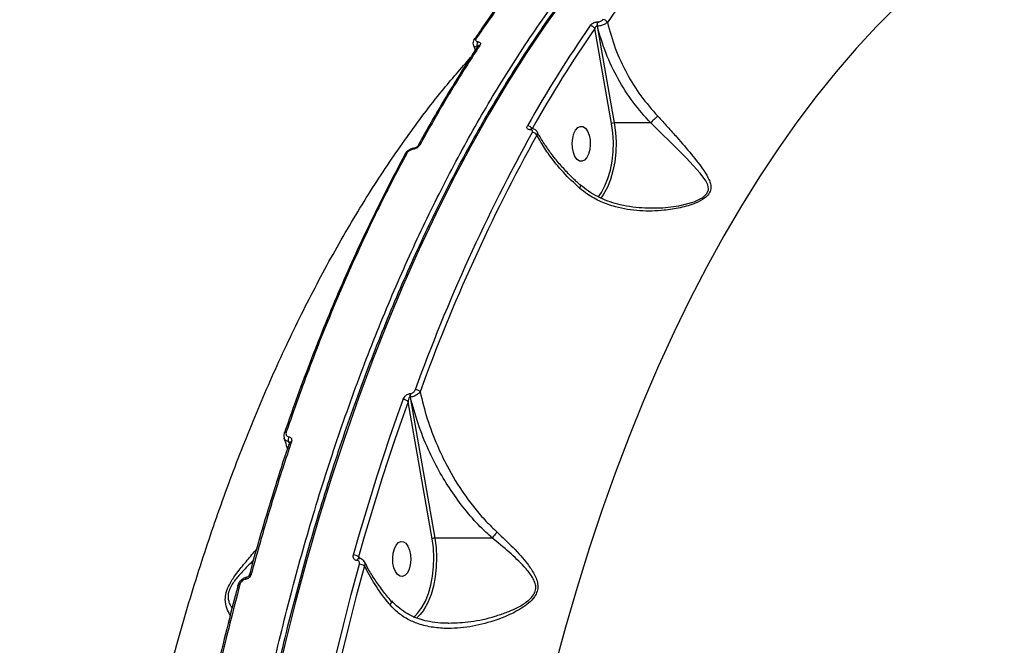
# Model space of a CAD drawing. Header units: millimetres. Extents: x -6521 to 6343, y -6174 to 4868.
# Drawn here: x -3438.6 to -3189.5, y 879.3 to 1039.8 of the extents above; entities that cross this region are included whole.
import ezdxf

# ---------------------------------------------------------------- set-up
doc = ezdxf.new("R2010")
doc.units = ezdxf.units.MM
for name, color, linetype in [('DIKOM_ОБЪЕКТ', 7, 'Continuous'), ('DIKOM_РАЗМЕР_ЗОНА', 7, 'Continuous'), ('DIKOM_РАЗМЕР_ОБЪЕКТА', 7, 'Continuous')]:
    doc.layers.add(name, color=color, linetype=linetype)
doc.styles.add('style1', font='arial.ttf', dxfattribs={"width": 0.8})
doc.dimstyles.new('1-50', dxfattribs={"dimtxt": 300, "dimasz": 200, "dimexe": 100, "dimexo": 0, "dimgap": 100, "dimtad": 1, "dimtxsty": 'style1', "dimcen": 200, "dimclrd": 7, "dimclre": 7, "dimclrt": 7, "dimadec": 1, "dimazin": 2, "dimtfac": 1, "dimtmove": 0, "dimatfit": 2, "dimfxl": 0, "dimlwd": 25, "dimlwe": 18, "dimarcsym": 0})

# ---------------------------------------------------------------- blocks, each defined once
blk = doc.blocks.new('*D12')
at = {"layer": 'Defpoints', "color": 0, "transparency": 16777216}
for p in [(918.99, 3251.45), (5268.57, 3251.45), (-3684.78, -1936.75)]:
    blk.add_point(p, dxfattribs=at)
at = {"layer": 'DIKOM_РАЗМЕР_ОБЪЕКТА', "color": 7, "lineweight": 18, "transparency": 16777216}
for p, q in [((918.99, 3251.45), (5368.57, 3251.45)), ((-3684.78, -1936.75), (5368.57, -1936.75))]:
    blk.add_line(p, q, dxfattribs=at)
at = {"layer": 'DIKOM_РАЗМЕР_ОБЪЕКТА', "color": 7, "lineweight": 25, "transparency": 16777216}
blk.add_line((5268.57, -1736.75), (5268.57, 3051.45), dxfattribs=at)
at = {"layer": 'DIKOM_РАЗМЕР_ОБЪЕКТА', "color": 7, "transparency": 16777216}
for points in [[(5235.23, 3051.45), (5301.9, 3051.45), (5268.57, 3251.45)], [(5235.23, -1736.75), (5301.9, -1736.75), (5268.57, -1936.75)]]:
    blk.add_solid(points, dxfattribs=at)
at = {"layer": 'DIKOM_РАЗМЕР_ОБЪЕКТА', "color": 7, "transparency": 16777216, "insert": (5015.39, 711.25), "char_height": 300, "attachment_point": 5, "rotation": 90, "style": 'style1'}
blk.add_mtext('5150', dxfattribs=at)
blk = doc.blocks.new('*D13')
at = {"layer": 'Defpoints', "color": 0, "transparency": 16777216}
for p in [(1683.24, 4867.99), (-4359.52, -3960.36), (6242.61, -3960.36)]:
    blk.add_point(p, dxfattribs=at)
at = {"layer": 'DIKOM_РАЗМЕР_ЗОНА', "color": 7, "lineweight": 18, "transparency": 16777216}
for p, q in [((1683.24, 4867.99), (6342.61, 4867.99)), ((-4359.52, -3960.36), (6342.61, -3960.36))]:
    blk.add_line(p, q, dxfattribs=at)
at = {"layer": 'DIKOM_РАЗМЕР_ЗОНА', "color": 7, "lineweight": 25, "transparency": 16777216}
blk.add_line((6242.61, 4667.99), (6242.61, -3760.36), dxfattribs=at)
at = {"layer": 'DIKOM_РАЗМЕР_ЗОНА', "color": 7, "transparency": 16777216}
for points in [[(6209.28, 4667.99), (6275.95, 4667.99), (6242.61, 4867.99)], [(6209.28, -3760.36), (6275.95, -3760.36), (6242.61, -3960.36)]]:
    blk.add_solid(points, dxfattribs=at)
at = {"layer": 'DIKOM_РАЗМЕР_ЗОНА', "color": 7, "transparency": 16777216, "insert": (5989.44, 630.24), "char_height": 300, "attachment_point": 5, "rotation": 90, "style": 'style1'}
blk.add_mtext('8850', dxfattribs=at)

msp = doc.modelspace()

# ---------------------------------------------------------------- linework, layer by layer
at = {"layer": 'DIKOM_ОБЪЕКТ', "color": 7, "linetype": 'Continuous', "lineweight": 15}
for p, q in [((-3290.372, 1039.166), (-3290.304, 1039.166)), ((-3286.817, 1013.071), (-3291.145, 1037.424)), ((-3290.553, 1038.036), (-3286.145, 1013.235)), ((-3290.484, 1038.036), (-3290.553, 1038.036)), ((-3322.065, 1034.651), (-3322.037, 1034.698)), ((-3307.644, 1011.493), (-3307.691, 1011.493)), ((-3307.296, 1011.755), (-3307.343, 1011.755)), ((-3276.812, 1013.235), (-3286.145, 1013.235)), ((-3339.857, 1005.127), (-3339.833, 1005.179)), ((-3289.158, 994.577), (-3289.684, 993.884)), ((-3332.808, 906.656), (-3338.968, 941.776)), ((-3338.477, 942.971), (-3332.135, 906.817)), ((-3338.388, 942.971), (-3338.477, 942.971)), ((-3338.41, 943.871), (-3338.321, 943.871)), ((-3369.426, 931.107), (-3369.619, 931.568)), ((-3317.426, 906.817), (-3332.135, 906.817)), ((-3351.665, 902.007), (-3351.47, 901.562)), ((-3352.057, 901.07), (-3352.085, 901.07)), ((-3351.604, 901.594), (-3351.632, 901.594)), ((-3351.572, 901.586), (-3351.571, 901.433)), ((-3382.607, 894.66), (-3382.6, 894.697)), ((-3337.591, 886.571), (-3337.203, 886.889)), ((-3328.737, 885.004), (-3328.555, 885.016))]:
    msp.add_line(p, q, dxfattribs=at)
at = {"layer": 'DIKOM_ОБЪЕКТ', "color": 7, "linetype": 'Continuous', "lineweight": 15, "flags": 128}
for points in [[(-3298.655, 1045.556), (-3303.746, 1038.423), (-3308.727, 1031.005), (-3313.596, 1023.31), (-3318.348, 1015.344), (-3322.978, 1007.114), (-3327.484, 998.626), (-3331.861, 989.888), (-3336.105, 980.907), (-3340.214, 971.691), (-3344.183, 962.247), (-3348.009, 952.583), (-3351.689, 942.708), (-3355.22, 932.63), (-3358.599, 922.357), (-3361.823, 911.898), (-3364.889, 901.262), (-3367.795, 890.457), (-3370.538, 879.494), (-3373.116, 868.38)], [(-3213.602, 1043.315), (-3218.931, 1037.957), (-3224.173, 1032.286), (-3229.324, 1026.307), (-3234.378, 1020.026), (-3239.332, 1013.448), (-3244.179, 1006.58), (-3248.917, 999.429), (-3253.54, 992), (-3258.044, 984.301), (-3262.425, 976.338), (-3266.679, 968.12), (-3270.802, 959.654), (-3274.791, 950.948), (-3278.64, 942.009), (-3282.347, 932.847), (-3285.909, 923.47), (-3289.322, 913.886), (-3292.582, 904.104), (-3295.688, 894.134), (-3298.635, 883.984), (-3301.422, 873.665)], [(-3292.605, 1010.132), (-3292.36, 1008.943), (-3292.297, 1007.668), (-3292.422, 1006.41), (-3292.724, 1005.272), (-3293.179, 1004.345), (-3293.751, 1003.704), (-3294.392, 1003.402), (-3295.051, 1003.463), (-3295.674, 1003.882), (-3296.211, 1004.625), (-3296.619, 1005.632), (-3296.864, 1006.821), (-3296.927, 1008.096), (-3296.802, 1009.354), (-3296.5, 1010.492), (-3296.045, 1011.419), (-3295.473, 1012.06), (-3294.832, 1012.362), (-3294.173, 1012.301), (-3293.55, 1011.882), (-3293.013, 1011.139), (-3292.605, 1010.132)], [(-3290.307, 994.239), (-3289.452, 995.408), (-3288.532, 997.081), (-3287.755, 999.007), (-3287.139, 1001.14), (-3286.697, 1003.431), (-3286.44, 1005.826), (-3286.374, 1008.269), (-3286.5, 1010.703), (-3286.817, 1013.071)], [(-3286.145, 1013.235), (-3285.818, 1010.792), (-3285.688, 1008.282), (-3285.756, 1005.762), (-3286.021, 1003.292), (-3286.476, 1000.93), (-3287.112, 998.729), (-3287.914, 996.743), (-3288.862, 995.018), (-3289.158, 994.577)], [(-3276.82, 991.501), (-3273.688, 991.498), (-3269.599, 992.011), (-3265.668, 993.055), (-3263.421, 994.143), (-3262.382, 995.114), (-3261.997, 996.051), (-3261.974, 996.309), (-3262.158, 997.38), (-3262.653, 998.403), (-3264.094, 1000.385), (-3267.613, 1004.228), (-3271.679, 1008.265), (-3274.192, 1010.721), (-3276.809, 1013.235), (-3276.81, 1013.235), (-3276.81, 1013.235)], [(-3352.975, 902.486), (-3351.51, 907.617), (-3350.009, 912.707), (-3348.472, 917.756), (-3346.898, 922.763), (-3345.288, 927.727), (-3343.643, 932.646), (-3341.962, 937.521), (-3340.247, 942.35)], [(-3338.968, 941.776), (-3340.679, 936.959), (-3342.355, 932.096), (-3343.997, 927.188), (-3345.603, 922.236), (-3347.173, 917.241), (-3348.707, 912.204), (-3350.205, 907.126), (-3351.665, 902.007)], [(-3370.722, 933.754), (-3370.713, 933.79), (-3370.712, 933.793)], [(-3332.135, 906.817), (-3331.809, 904.375), (-3331.678, 901.864), (-3331.746, 899.345), (-3332.011, 896.875), (-3332.467, 894.512), (-3333.103, 892.312), (-3333.904, 890.326), (-3334.852, 888.6), (-3335.148, 888.159)], [(-3338.595, 903.714), (-3338.35, 902.525), (-3338.287, 901.25), (-3338.412, 899.992), (-3338.714, 898.854), (-3339.17, 897.927), (-3339.741, 897.287), (-3340.382, 896.985), (-3341.041, 897.046), (-3341.664, 897.465), (-3342.202, 898.207), (-3342.61, 899.214), (-3342.855, 900.403), (-3342.917, 901.678), (-3342.793, 902.936), (-3342.49, 904.075), (-3342.035, 905.002), (-3341.464, 905.642), (-3340.823, 905.944), (-3340.164, 905.883), (-3339.54, 905.464), (-3339.003, 904.721), (-3338.595, 903.714)], [(-3337.203, 886.889), (-3336.481, 887.609), (-3335.441, 888.991), (-3334.522, 890.664), (-3333.745, 892.59), (-3333.129, 894.724), (-3332.687, 897.015), (-3332.43, 899.41), (-3332.364, 901.853), (-3332.491, 904.288), (-3332.808, 906.656)], [(-3365.808, 835.776), (-3364.318, 844.059), (-3362.74, 852.279), (-3361.073, 860.434), (-3359.319, 868.519), (-3357.479, 876.532), (-3355.553, 884.468), (-3353.541, 892.324), (-3351.446, 900.097)], [(-3350.171, 899.659), (-3352.261, 891.903), (-3354.268, 884.064), (-3356.19, 876.146), (-3358.026, 868.151), (-3359.776, 860.083), (-3361.439, 851.946), (-3363.014, 843.744), (-3364.501, 835.479)], [(-3379.69, 897.33), (-3379.689, 897.335), (-3379.652, 897.405), (-3379.579, 897.463), (-3379.474, 897.507), (-3379.34, 897.533), (-3379.182, 897.543)], [(-3382.6, 894.697), (-3382.599, 894.702), (-3382.557, 894.767), (-3382.483, 894.82), (-3382.38, 894.86), (-3382.25, 894.884), (-3382.098, 894.893)], [(-3380.32, 896.747), (-3380.327, 896.746), (-3380.414, 896.711), (-3380.492, 896.638), (-3380.556, 896.528), (-3380.606, 896.388), (-3380.638, 896.222)], [(-3335.148, 888.159), (-3335.925, 887.175), (-3336.842, 886.285)]]:
    msp.add_lwpolyline(points, dxfattribs=at)
at = {"layer": 'DIKOM_ОБЪЕКТ', "color": 7, "linetype": 'Continuous', "lineweight": 15}
for centre, radius, start, end in [((-3086.102, 900.571), 244.73, 130.98454, 145.545), ((-3288.973, 1038.363), 1.613, 150.13485, 191.70275), ((-3288.905, 1038.363), 1.613, 150.13485, 191.70275), ((-3289.096, 1038.447), 1.33, 25.95789, 87.49443), ((-3009.48, 843.357), 343.463, 145.43328, 150.49625), ((-3008.994, 843.023), 342.638, 145.43316, 150.49625), ((-3292.363, 1036.901), 1.326, 23.23817, 87.68583), ((-3321.565, 1034.343), 0.591, 86.68821, 143.01672), ((-3319.912, 1033.15), 1.439, 142.09906, 202.27191), ((-3320.604, 1032.548), 0.587, 86.35064, 144.32914), ((-3308.444, 1011.093), 1.413, 28.39432, 88.38149), ((-3307.297, 1011.331), 0.425, 95.63483, 157.68437), ((-3307.246, 1011.328), 0.43, 97.45708, 157.48939), ((-3286.16, 1011.832), 1.403, 89.37677, 117.91475), ((-2909.518, 790.293), 454.7, 150.98874, 160.13037), ((-2909.216, 790.097), 453.698, 150.98879, 160.13038), ((-3307.21, 1009.378), 1.437, 31.62107, 88.1828), ((-3337.324, 1006.41), 0.351, 106.82215, 168.56925), ((-3336.037, 1006.996), 0.557, 84.80936, 148.05948), ((-3339.367, 1004.862), 0.563, 85.08507, 145.80138), ((-3337.167, 943.084), 1.752, 43.90793, 89.39041), ((-3340.252, 940.624), 1.725, 41.8826, 89.81344), ((-3336.698, 943.291), 1.807, 161.29843, 190.19745), ((-3336.606, 943.291), 1.81, 161.32217, 190.17371), ((-3370.278, 933.507), 0.519, 81.46675, 146.62324), ((-3368.142, 932.075), 1.561, 154.10338, 198.95322), ((-3368.961, 930.963), 0.508, 80.71853, 148.18542), ((-3332.151, 905.399), 1.418, 89.37073, 117.5996), ((-3352.965, 900.484), 2.002, 49.54959, 90.2925), ((-3351.497, 901.018), 0.591, 102.56583, 174.95733), ((-3351.461, 901.014), 0.598, 104.1676, 174.67056), ((-3351.45, 898.013), 2.085, 52.16236, 89.90431)]:
    msp.add_arc(centre, radius, start, end, dxfattribs=at)
for points, knots in [([(-3379.777, 558.757), (-3380.557, 563.079), (-3382.657, 574.721), (-3385.557, 594.027), (-3388.308, 616.691), (-3390.421, 639.842), (-3391.874, 663.413), (-3392.64, 687.33), (-3392.705, 711.068), (-3392.085, 734.549), (-3390.809, 757.704), (-3388.859, 780.908), (-3386.21, 804.083), (-3382.856, 827.145), (-3378.871, 849.587), (-3374.282, 871.345), (-3369.131, 892.375), (-3363.335, 913.018), (-3356.885, 933.184), (-3349.788, 952.79), (-3342.202, 971.405), (-3334.162, 988.988), (-3325.717, 1005.522), (-3316.728, 1021.276), (-3307.203, 1036.16), (-3297.164, 1050.101), (-3286.831, 1062.79), (-3276.248, 1074.216), (-3265.46, 1084.387), (-3254.293, 1093.487), (-3242.763, 1101.367), (-3232.398, 1107.384), (-3225.857, 1110.185), (-3223.334, 1111.265)], [0, 0, 0, 0, 0.0192582, 0.0518831, 0.0845331, 0.117158, 0.1507304, 0.1843303, 0.2179027, 0.2505275, 0.2831775, 0.3158023, 0.3493748, 0.3829746, 0.4165471, 0.4491719, 0.4818219, 0.5144467, 0.5480192, 0.5816189, 0.6151915, 0.6478163, 0.6804662, 0.713091, 0.7466635, 0.7802633, 0.8138357, 0.8464606, 0.8791105, 0.9117353, 0.9453077, 0.9789074, 1, 1, 1, 1]), ([(-3223.093, 1110.817), (-3223.652, 1110.579), (-3226.149, 1109.515), (-3230.546, 1107.314), (-3236.278, 1104.209), (-3241.962, 1100.778), (-3247.596, 1097.052), (-3253.174, 1093.026), (-3258.693, 1088.705), (-3264.149, 1084.093), (-3269.537, 1079.192), (-3274.853, 1074.006), (-3280.093, 1068.54), (-3285.254, 1062.798), (-3290.33, 1056.783), (-3295.319, 1050.501), (-3300.217, 1043.956), (-3305.019, 1037.154), (-3309.723, 1030.099), (-3314.325, 1022.797), (-3318.822, 1015.254), (-3323.209, 1007.475), (-3327.484, 999.465), (-3331.644, 991.232), (-3335.686, 982.781), (-3339.606, 974.119), (-3343.401, 965.252), (-3347.07, 956.186), (-3350.609, 946.93), (-3354.015, 937.489), (-3357.286, 927.871), (-3360.42, 918.082), (-3363.414, 908.131), (-3366.266, 898.025), (-3368.973, 887.771), (-3371.535, 877.378), (-3373.949, 866.852), (-3376.213, 856.202), (-3378.325, 845.435), (-3380.284, 834.561), (-3382.089, 823.587), (-3383.738, 812.521), (-3385.229, 801.371), (-3386.563, 790.147), (-3387.737, 778.856), (-3388.751, 767.506), (-3389.604, 756.108), (-3390.296, 744.668), (-3390.826, 733.196), (-3391.192, 721.699), (-3391.381, 711.452), (-3391.407, 705.04), (-3391.417, 702.465)], [0, 0, 0, 0, 0.0058769, 0.0262678, 0.0466645, 0.0670671, 0.087475, 0.1078878, 0.128305, 0.1487261, 0.1691503, 0.1895772, 0.2100065, 0.2304375, 0.2508697, 0.2713031, 0.2917371, 0.3121714, 0.3326061, 0.3530405, 0.373475, 0.393909, 0.4143427, 0.434776, 0.4552088, 0.4756411, 0.4960728, 0.516504, 0.5369346, 0.5573646, 0.5777942, 0.5982231, 0.6186517, 0.6390797, 0.6595072, 0.6799343, 0.700361, 0.7207873, 0.7412133, 0.7616388, 0.7820641, 0.8024892, 0.8229139, 0.8433384, 0.8637627, 0.8841868, 0.9046108, 0.9250346, 0.9454584, 0.9658821, 0.9863057, 1, 1, 1, 1]), ([(-3282.901, 1080.865), (-3283.463, 1080.359), (-3285.829, 1078.23), (-3289.927, 1074.188), (-3295.191, 1068.738), (-3300.374, 1062.987), (-3305.476, 1056.965), (-3310.494, 1050.678), (-3315.414, 1044.112), (-3319.253, 1038.757), (-3321.416, 1035.506), (-3322.006, 1034.619)], [0, 0, 0, 0, 0.0404847, 0.1703507, 0.3003482, 0.4304446, 0.5606083, 0.6908085, 0.8210038, 0.9511615, 1, 1, 1, 1]), ([(-3282.476, 1081.12), (-3285.885, 1077.871), (-3292.702, 1071.375), (-3302.605, 1060.266), (-3312.275, 1048.249), (-3318.445, 1039.372), (-3321.53, 1034.933)], [0, 0, 0, 0, 0.2485939, 0.497189, 0.7485942, 1, 1, 1, 1]), ([(-3286.919, 1077.069), (-3288.065, 1076.946), (-3295.051, 1076.195), (-3307.86, 1074.511), (-3325.344, 1072), (-3342.809, 1069.15), (-3360.251, 1065.994), (-3377.666, 1062.524), (-3395.049, 1058.743), (-3412.395, 1054.651), (-3429.699, 1050.25), (-3446.957, 1045.54), (-3464.165, 1040.522), (-3481.316, 1035.197), (-3498.407, 1029.566), (-3515.433, 1023.631), (-3532.39, 1017.393), (-3549.271, 1010.853), (-3566.073, 1004.013), (-3582.791, 996.875), (-3599.42, 989.44), (-3615.956, 981.71), (-3632.394, 973.687), (-3648.729, 965.375), (-3664.954, 956.769), (-3680.685, 948.112), (-3690.943, 942.191), (-3695.881, 939.342)], [0, 0, 0, 0, 0.0080362, 0.0490173, 0.0900369, 0.131096, 0.172195, 0.213335, 0.2545162, 0.2957394, 0.3370053, 0.3783136, 0.4196653, 0.4610597, 0.5024977, 0.543979, 0.5855033, 0.6270709, 0.6686811, 0.7103338, 0.7520284, 0.7937648, 0.8355422, 0.8773598, 0.9192175, 0.9611138, 1, 1, 1, 1]), ([(-3292.31, 1038.226), (-3292.243, 1038.31), (-3292.094, 1038.497), (-3291.735, 1038.763), (-3291.29, 1038.986), (-3290.811, 1039.137), (-3290.518, 1039.156), (-3290.372, 1039.166)], [0, 0, 0, 0, 0.1742068, 0.3895923, 0.5958197, 0.7978902, 1, 1, 1, 1]), ([(-3287.9, 1039.029), (-3287.993, 1038.947), (-3288.202, 1038.763), (-3288.684, 1038.492), (-3289.278, 1038.256), (-3289.91, 1038.087), (-3290.293, 1038.053), (-3290.484, 1038.036)], [0, 0, 0, 0, 0.1700461, 0.3808136, 0.5866893, 0.793111, 1, 1, 1, 1]), ([(-3290.304, 1039.166), (-3290.207, 1039.172), (-3290.014, 1039.185), (-3289.7, 1039.283), (-3289.41, 1039.429), (-3289.178, 1039.602), (-3289.081, 1039.722), (-3289.038, 1039.776)], [0, 0, 0, 0, 0.2039685, 0.408016, 0.6135276, 0.8265716, 1, 1, 1, 1]), ([(-3287.9, 1039.029), (-3287.291, 1036.807), (-3286.057, 1032.302), (-3283.078, 1025.969), (-3279.436, 1020.048), (-3276.485, 1016.666), (-3274.991, 1014.954)], [0, 0, 0, 0, 0.2536063, 0.5139748, 0.753972, 1, 1, 1, 1]), ([(-3290.553, 1038.036), (-3290.593, 1038.032), (-3290.641, 1038.027), (-3290.741, 1037.987), (-3290.855, 1037.914), (-3290.989, 1037.767), (-3291.09, 1037.598), (-3291.128, 1037.478), (-3291.145, 1037.424)], [0, 0, 0, 0, 0.1444869, 0.175473, 0.3625353, 0.5709873, 0.8046903, 1, 1, 1, 1]), ([(-3276.812, 1013.235), (-3278.355, 1014.966), (-3281.479, 1018.475), (-3285.302, 1024.536), (-3288.483, 1031.093), (-3289.811, 1035.702), (-3290.484, 1038.036)], [0, 0, 0, 0, 0.2419676, 0.4901388, 0.7417769, 1, 1, 1, 1]), ([(-3322.028, 1034.693), (-3322.054, 1034.66), (-3322.216, 1034.452), (-3322.348, 1034.018), (-3322.378, 1033.523), (-3322.259, 1033.297), (-3322.232, 1033.245)], [0, 0, 0, 0, 0.0813967, 0.5098651, 0.8856327, 1, 1, 1, 1]), ([(-3321.53, 1034.933), (-3321.585, 1034.83), (-3321.696, 1034.624), (-3321.659, 1034.351), (-3321.472, 1034.145), (-3321.231, 1034.057), (-3321.075, 1034.038), (-3321.048, 1034.034)], [0, 0, 0, 0, 0.2378125, 0.4754857, 0.7134836, 0.9514965, 1, 1, 1, 1]), ([(-3321.048, 1034.034), (-3321.022, 1034.031), (-3320.867, 1034.011), (-3320.627, 1033.924), (-3320.44, 1033.718), (-3320.403, 1033.444), (-3320.512, 1033.237), (-3320.567, 1033.133)], [0, 0, 0, 0, 0.047911, 0.2856268, 0.5236538, 0.7617918, 1, 1, 1, 1]), ([(-3321.072, 1032.886), (-3321.274, 1032.588), (-3323.059, 1029.96), (-3326.335, 1024.761), (-3330.879, 1017.262), (-3334.263, 1011.42), (-3336.097, 1008.019), (-3336.494, 1007.283)], [0, 0, 0, 0, 0.0374478, 0.3309277, 0.6250395, 0.918885, 1, 1, 1, 1]), ([(-3320.567, 1033.133), (-3320.838, 1032.724), (-3322.192, 1030.676), (-3325.501, 1025.531), (-3330.416, 1017.506), (-3334.129, 1010.871), (-3335.987, 1007.551)], [0, 0, 0, 0, 0.05077, 0.2538547, 0.6266982, 1, 1, 1, 1]), ([(-3322.272, 1033.232), (-3322.231, 1033.138), (-3322.026, 1032.663), (-3321.893, 1032.196), (-3321.787, 1031.821)], [0, 0, 0, 0, 0.1972395, 1, 1, 1, 1]), ([(-3321.244, 1032.604), (-3321.289, 1032.611), (-3321.553, 1032.651), (-3321.94, 1032.816), (-3322.225, 1033.052), (-3322.241, 1033.225), (-3322.243, 1033.241)], [0, 0, 0, 0, 0.088261, 0.5215519, 0.9544207, 1, 1, 1, 1]), ([(-3321.076, 1032.895), (-3321.075, 1032.897), (-3321.073, 1032.902), (-3321.078, 1032.896), (-3321.08, 1032.892)], [0, 0, 0, 0, 0.4601321, 1, 1, 1, 1]), ([(-3419.767, 626.943), (-3420.267, 633.128), (-3421.267, 645.505), (-3422.183, 664.247), (-3422.668, 683.059), (-3422.679, 702.163), (-3422.197, 721.517), (-3421.202, 741.078), (-3419.706, 760.53), (-3417.65, 780.375), (-3414.983, 800.544), (-3411.665, 820.955), (-3407.739, 841.187), (-3403.192, 861.158), (-3398.024, 880.791), (-3392.354, 899.631), (-3386.216, 917.633), (-3379.651, 934.771), (-3372.545, 951.345), (-3364.899, 967.273), (-3356.726, 982.478), (-3348.214, 996.625), (-3339.392, 1009.65), (-3330.998, 1020.838), (-3325.377, 1027.251), (-3322.909, 1030.068)], [0, 0, 0, 0, 0.0398968, 0.0798414, 0.1197858, 0.1596824, 0.2012152, 0.242802, 0.2843887, 0.3259213, 0.3710794, 0.4162723, 0.4614302, 0.5079073, 0.5544224, 0.6008995, 0.6459082, 0.6909515, 0.7359603, 0.7822822, 0.828642, 0.8749639, 0.9198658, 0.9648022, 1, 1, 1, 1]), ([(-3274.991, 1014.954), (-3274.154, 1014.052), (-3272.465, 1012.234), (-3269.532, 1008.929), (-3266.259, 1005.102), (-3263.488, 1001.583), (-3261.991, 999.095), (-3261.444, 997.582), (-3261.313, 996.341), (-3261.773, 995.041), (-3263.157, 993.716), (-3265.676, 992.445), (-3269.228, 991.417), (-3274.028, 990.665), (-3278.592, 990.575), (-3282.752, 991.037), (-3286.106, 991.748), (-3289.6, 992.967), (-3292.684, 994.604), (-3294.376, 995.974), (-3295.026, 996.5)], [0, 0, 0, 0, 0.0563558, 0.1136145, 0.210372, 0.3099851, 0.3619808, 0.3883029, 0.4153398, 0.4457385, 0.4740994, 0.5167983, 0.5802341, 0.6452966, 0.7405619, 0.789712, 0.838846, 0.8993617, 0.9613633, 1, 1, 1, 1]), ([(-3274.991, 1014.954), (-3275.039, 1014.917), (-3275.177, 1014.81), (-3275.485, 1014.552), (-3275.923, 1014.156), (-3276.414, 1013.674), (-3276.678, 1013.382), (-3276.81, 1013.235)], [0, 0, 0, 0, 0.0873042, 0.2536339, 0.5024, 0.7512141, 1, 1, 1, 1]), ([(-3307.691, 1011.493), (-3307.783, 1011.498), (-3308.014, 1011.51), (-3308.307, 1011.632), (-3308.505, 1011.861), (-3308.555, 1012.165), (-3308.454, 1012.392), (-3308.404, 1012.506)], [0, 0, 0, 0, 0.1407821, 0.3552857, 0.5700151, 0.7849689, 1, 1, 1, 1]), ([(-3307.164, 1010.814), (-3307.131, 1010.89), (-3307.064, 1011.043), (-3307.098, 1011.246), (-3307.229, 1011.399), (-3307.426, 1011.481), (-3307.582, 1011.49), (-3307.644, 1011.493)], [0, 0, 0, 0, 0.214273, 0.4284207, 0.6429178, 0.8577307, 1, 1, 1, 1]), ([(-3307.34, 1011.756), (-3307.365, 1011.757), (-3307.42, 1011.758), (-3307.42, 1011.76), (-3307.42, 1011.761)], [0, 0, 0, 0, 0.4410251, 1, 1, 1, 1]), ([(-3305.914, 1010.973), (-3305.975, 1011.088), (-3306.115, 1011.351), (-3306.517, 1011.605), (-3306.927, 1011.75), (-3307.201, 1011.738), (-3307.301, 1011.733)], [0, 0, 0, 0, 0.2287386, 0.5239952, 0.8249528, 1, 1, 1, 1]), ([(-3276.81, 1013.235), (-3276.81, 1013.235), (-3276.811, 1013.235), (-3276.812, 1013.235), (-3276.812, 1013.235), (-3276.812, 1013.235)], [0, 0, 0, 0, 0.3716952, 0.8814331, 1, 1, 1, 1]), ([(-3305.895, 1010.973), (-3305.887, 1010.965), (-3305.794, 1010.864), (-3305.793, 1010.571), (-3305.922, 1010.278), (-3305.986, 1010.131)], [0, 0, 0, 0, 0.041003, 0.5203161, 1, 1, 1, 1]), ([(-3295.026, 996.5), (-3296.457, 997.843), (-3299.354, 1000.562), (-3302.593, 1004.599), (-3304.731, 1007.826), (-3305.661, 1009.533), (-3305.986, 1010.131)], [0, 0, 0, 0, 0.3181953, 0.6439663, 0.8752515, 1, 1, 1, 1]), ([(-3294.754, 997.271), (-3295.103, 997.571), (-3296.336, 998.635), (-3298.271, 1000.585), (-3300.535, 1003.094), (-3302.578, 1005.684), (-3304.349, 1008.315), (-3305.446, 1010.091), (-3305.872, 1010.98), (-3305.875, 1010.985)], [0, 0, 0, 0, 0.0729567, 0.2581349, 0.4439302, 0.6296967, 0.814836, 0.998948, 1, 1, 1, 1]), ([(-3337.424, 1006.739), (-3337.46, 1006.737), (-3337.766, 1006.72), (-3338.366, 1006.513), (-3339.12, 1006.056), (-3339.626, 1005.582), (-3339.772, 1005.248), (-3339.808, 1005.166)], [0, 0, 0, 0, 0.0369655, 0.318762, 0.6049513, 0.9034554, 1, 1, 1, 1]), ([(-3337.668, 1006.48), (-3337.819, 1006.452), (-3338.12, 1006.395), (-3338.573, 1006.177), (-3338.969, 1005.887), (-3339.205, 1005.62), (-3339.296, 1005.463), (-3339.319, 1005.423)], [0, 0, 0, 0, 0.2263534, 0.4527201, 0.6823846, 0.9207788, 1, 1, 1, 1]), ([(-3335.987, 1007.551), (-3336.01, 1007.511), (-3336.104, 1007.352), (-3336.347, 1007.081), (-3336.751, 1006.787), (-3337.211, 1006.566), (-3337.516, 1006.509), (-3337.668, 1006.48)], [0, 0, 0, 0, 0.079563, 0.3194921, 0.5498037, 0.7748768, 1, 1, 1, 1]), ([(-3336.508, 1007.297), (-3336.51, 1007.293), (-3336.519, 1007.275), (-3336.588, 1007.181), (-3336.725, 1007.052), (-3336.915, 1006.921), (-3337.122, 1006.822), (-3337.302, 1006.765), (-3337.387, 1006.753), (-3337.422, 1006.748)], [0, 0, 0, 0, 0.0541371, 0.2219341, 0.3908162, 0.574514, 0.740801, 0.8915576, 1, 1, 1, 1]), ([(-3339.798, 1005.098), (-3340.259, 1004.257), (-3342.167, 1000.776), (-3345.408, 994.424), (-3349.516, 986.042), (-3353.499, 977.423), (-3357.363, 968.597), (-3361.103, 959.569), (-3364.71, 950.34), (-3367.908, 941.738), (-3369.841, 936.132), (-3370.669, 933.735)], [0, 0, 0, 0, 0.0394577, 0.1632184, 0.2871022, 0.4110777, 0.5351169, 0.6591868, 0.7832489, 0.9072707, 1, 1, 1, 1]), ([(-3339.319, 1005.423), (-3340.639, 1002.945), (-3344.498, 995.697), (-3350.622, 983.136), (-3357.56, 967.48), (-3364.141, 951.157), (-3368.181, 939.733), (-3370.201, 934.021)], [0, 0, 0, 0, 0.1144553, 0.3347657, 0.555076, 0.7775379, 1, 1, 1, 1]), ([(-3295.026, 996.5), (-3295.01, 996.526), (-3294.949, 996.629), (-3294.832, 996.855), (-3294.74, 997.112), (-3294.79, 997.186), (-3294.812, 997.219)], [0, 0, 0, 0, 0.0710989, 0.2783322, 0.6751644, 1, 1, 1, 1]), ([(-3276.821, 991.416), (-3277.319, 991.409), (-3278.851, 991.385), (-3281.46, 991.634), (-3284.425, 992.157), (-3287.237, 992.948), (-3289.775, 993.977), (-3292.148, 995.317), (-3293.797, 996.432), (-3294.578, 997.18), (-3294.718, 997.314)], [0, 0, 0, 0, 0.0768682, 0.2363652, 0.4048891, 0.5435491, 0.690644, 0.8323055, 0.9699319, 1, 1, 1, 1]), ([(-3335.905, 944.3), (-3335.923, 944.274), (-3336.044, 944.101), (-3336.339, 943.798), (-3336.838, 943.45), (-3337.36, 943.195), (-3337.891, 943.021), (-3338.221, 942.988), (-3338.388, 942.971)], [0, 0, 0, 0, 0.0391331, 0.2683321, 0.4664195, 0.6436452, 0.8199617, 1, 1, 1, 1]), ([(-3338.321, 943.871), (-3338.238, 943.879), (-3338.07, 943.895), (-3337.809, 944.018), (-3337.562, 944.203), (-3337.332, 944.462), (-3337.206, 944.686), (-3337.156, 944.817), (-3337.149, 944.837)], [0, 0, 0, 0, 0.1673605, 0.3344958, 0.5091696, 0.7130925, 0.9577267, 1, 1, 1, 1]), ([(-3335.905, 944.3), (-3335.339, 941.986), (-3334.199, 937.327), (-3331.779, 930.972), (-3328.661, 924.437), (-3325.402, 919.063), (-3321.93, 914.441), (-3319.135, 911.19), (-3317.118, 909.255), (-3316.142, 908.321)], [0, 0, 0, 0, 0.1738761, 0.3501408, 0.4880608, 0.6922759, 0.7971165, 0.9019392, 1, 1, 1, 1]), ([(-3340.247, 942.35), (-3340.236, 942.378), (-3340.159, 942.585), (-3339.958, 942.94), (-3339.593, 943.352), (-3339.202, 943.642), (-3338.797, 943.833), (-3338.539, 943.858), (-3338.41, 943.871)], [0, 0, 0, 0, 0.0392504, 0.2872435, 0.4951902, 0.6710137, 0.835311, 1, 1, 1, 1]), ([(-3338.477, 942.971), (-3338.499, 942.969), (-3338.543, 942.963), (-3338.632, 942.905), (-3338.733, 942.775), (-3338.835, 942.546), (-3338.921, 942.228), (-3338.957, 941.959), (-3338.966, 941.798), (-3338.968, 941.776)], [0, 0, 0, 0, 0.0552447, 0.1098407, 0.2437003, 0.4175747, 0.6517974, 0.9518472, 1, 1, 1, 1]), ([(-3317.423, 906.818), (-3318.457, 907.771), (-3320.935, 910.057), (-3324.495, 914.137), (-3328.039, 918.976), (-3331.154, 924.104), (-3334.013, 929.823), (-3336.55, 936.121), (-3337.776, 940.688), (-3338.388, 942.971)], [0, 0, 0, 0, 0.0999795, 0.2399032, 0.3803211, 0.5203841, 0.6601446, 0.8300678, 1, 1, 1, 1]), ([(-3370.701, 933.789), (-3370.72, 933.742), (-3370.839, 933.453), (-3370.89, 932.953), (-3370.754, 932.549), (-3370.699, 932.384)], [0, 0, 0, 0, 0.103581, 0.6353269, 1, 1, 1, 1]), ([(-3370.829, 932.387), (-3370.717, 932.105), (-3370.342, 931.163), (-3370.106, 930.24), (-3369.94, 929.593)], [0, 0, 0, 0, 0.2993704, 1, 1, 1, 1]), ([(-3369.619, 931.568), (-3369.65, 931.573), (-3369.904, 931.616), (-3370.316, 931.797), (-3370.657, 932.111), (-3370.699, 932.366), (-3370.708, 932.425)], [0, 0, 0, 0, 0.0573979, 0.4590045, 0.8756294, 1, 1, 1, 1]), ([(-3370.201, 934.021), (-3370.238, 933.872), (-3370.31, 933.574), (-3370.214, 933.181), (-3369.975, 932.894), (-3369.717, 932.784), (-3369.566, 932.76), (-3369.547, 932.757)], [0, 0, 0, 0, 0.2478591, 0.495866, 0.7364367, 0.9670325, 1, 1, 1, 1]), ([(-3369.547, 932.757), (-3369.529, 932.754), (-3369.376, 932.73), (-3369.113, 932.618), (-3368.869, 932.324), (-3368.77, 931.921), (-3368.842, 931.617), (-3368.879, 931.465)], [0, 0, 0, 0, 0.0299047, 0.2617476, 0.5039336, 0.7520079, 1, 1, 1, 1]), ([(-3369.384, 931.229), (-3369.53, 930.806), (-3370.782, 927.184), (-3373.013, 920.194), (-3376.051, 910.245), (-3378.267, 902.609), (-3379.427, 898.255), (-3379.675, 897.326)], [0, 0, 0, 0, 0.0388165, 0.3322941, 0.6263931, 0.920227, 1, 1, 1, 1]), ([(-3368.879, 931.465), (-3369.066, 930.906), (-3370.005, 928.115), (-3372.273, 921.163), (-3375.579, 910.473), (-3377.981, 901.855), (-3379.182, 897.543)], [0, 0, 0, 0, 0.0507686, 0.2538484, 0.6266954, 1, 1, 1, 1]), ([(-3369.363, 931.322), (-3369.365, 931.33), (-3369.384, 931.398), (-3369.456, 931.485), (-3369.544, 931.546), (-3369.597, 931.563), (-3369.613, 931.567), (-3369.619, 931.568)], [0, 0, 0, 0, 0.0572729, 0.5295808, 0.8625821, 0.9477484, 1, 1, 1, 1]), ([(-3369.367, 931.339), (-3369.368, 931.342), (-3369.37, 931.35), (-3369.367, 931.297), (-3369.39, 931.242), (-3369.393, 931.235)], [0, 0, 0, 0, 0.3555079, 0.9084925, 1, 1, 1, 1]), ([(-3316.142, 908.321), (-3314.748, 907.005), (-3311.926, 904.343), (-3308.759, 900.798), (-3306.858, 898.055), (-3306.004, 896.203), (-3305.655, 894.717), (-3305.81, 893.159), (-3306.631, 891.548), (-3308.083, 890.077), (-3309.927, 888.763), (-3312.62, 887.269), (-3316.733, 885.558), (-3321.351, 884.332), (-3325.555, 883.739), (-3328.987, 883.577), (-3332.634, 883.834), (-3336.136, 884.653), (-3339.2, 885.992), (-3341.653, 887.614), (-3342.973, 889.022), (-3343.573, 889.662)], [0, 0, 0, 0, 0.0913262, 0.1848736, 0.2390171, 0.2664373, 0.2946543, 0.3210556, 0.3475163, 0.3830349, 0.4182925, 0.4536305, 0.5268348, 0.6259295, 0.6770928, 0.7282381, 0.7903877, 0.8540602, 0.9046384, 0.9566771, 1, 1, 1, 1]), ([(-3328.555, 885.016), (-3326.677, 885.079), (-3322.689, 885.213), (-3317.762, 886.411), (-3313.821, 887.694), (-3311.054, 888.879), (-3308.738, 890.275), (-3307.088, 891.742), (-3306.289, 893.196), (-3306.205, 894.563), (-3306.587, 895.821), (-3307.052, 896.653), (-3307.859, 897.897), (-3309.658, 900.027), (-3312.998, 903.228), (-3315.95, 905.62), (-3317.426, 906.817)], [0, 0, 0, 0, 0.1276297, 0.2710454, 0.3382639, 0.4055198, 0.4721997, 0.519436, 0.5534845, 0.5874534, 0.6218692, 0.6565079, 0.6621744, 0.7375019, 0.868721, 1, 1, 1, 1]), ([(-3317.426, 906.817), (-3317.426, 906.817), (-3317.425, 906.817), (-3317.424, 906.817), (-3317.424, 906.818), (-3317.423, 906.818)], [0, 0, 0, 0, 0.4326104, 0.7707974, 1, 1, 1, 1]), ([(-3316.142, 908.321), (-3316.191, 908.273), (-3316.351, 908.118), (-3316.667, 907.783), (-3317.076, 907.304), (-3317.308, 906.98), (-3317.423, 906.818)], [0, 0, 0, 0, 0.1074664, 0.3494744, 0.6747289, 1, 1, 1, 1]), ([(-3384.548, 886.999), (-3384.869, 887.576), (-3385.478, 888.672), (-3385.921, 890.702), (-3385.681, 892.844), (-3384.764, 895.088), (-3383.033, 897.668), (-3380.804, 900.422), (-3378.936, 902.588), (-3378.008, 903.76), (-3377.812, 904.007)], [0, 0, 0, 0, 0.158932, 0.3021904, 0.3946806, 0.4937124, 0.6220341, 0.7862344, 0.9549212, 1, 1, 1, 1]), ([(-3352.085, 901.07), (-3352.149, 901.073), (-3352.357, 901.084), (-3352.675, 901.22), (-3352.945, 901.538), (-3353.069, 901.982), (-3353.006, 902.318), (-3352.975, 902.486)], [0, 0, 0, 0, 0.0931463, 0.3038972, 0.5302267, 0.7651875, 1, 1, 1, 1]), ([(-3351.665, 902.007), (-3351.662, 901.917), (-3351.656, 901.753), (-3351.599, 901.605), (-3351.573, 901.539)], [0, 0, 0, 0, 0.5532686, 1, 1, 1, 1]), ([(-3378.655, 901.065), (-3379.144, 900.572), (-3380.452, 899.257), (-3382.421, 897.205), (-3384.093, 895.049), (-3384.762, 893.643), (-3385.092, 892.516), (-3385.155, 891.463), (-3384.896, 890.378), (-3384.543, 889.515), (-3384.215, 889.108), (-3384.063, 888.919)], [0, 0, 0, 0, 0.1316594, 0.351918, 0.5112489, 0.6025409, 0.6295201, 0.740243, 0.82911, 0.920532, 1, 1, 1, 1]), ([(-3351.446, 900.097), (-3351.425, 900.212), (-3351.384, 900.442), (-3351.469, 900.745), (-3351.653, 900.965), (-3351.871, 901.06), (-3352.014, 901.068), (-3352.057, 901.07)], [0, 0, 0, 0, 0.2336306, 0.4673529, 0.695568, 0.9087225, 1, 1, 1, 1]), ([(-3350.158, 900.698), (-3350.174, 900.743), (-3350.255, 900.979), (-3350.613, 901.305), (-3351.111, 901.573), (-3351.469, 901.571), (-3351.607, 901.57)], [0, 0, 0, 0, 0.0805613, 0.4166402, 0.7743777, 1, 1, 1, 1]), ([(-3350.14, 900.698), (-3350.087, 900.545), (-3349.98, 900.235), (-3350.107, 899.853), (-3350.171, 899.659)], [0, 0, 0, 0, 0.4929736, 1, 1, 1, 1]), ([(-3343.573, 889.662), (-3343.797, 889.936), (-3345.206, 891.652), (-3347.624, 894.961), (-3349.311, 898.073), (-3350.171, 899.659)], [0, 0, 0, 0, 0.0849857, 0.5334654, 1, 1, 1, 1]), ([(-3343.312, 890.625), (-3344.053, 891.519), (-3345.544, 893.321), (-3347.492, 896.111), (-3349.038, 898.584), (-3349.815, 900.123), (-3350.111, 900.71)], [0, 0, 0, 0, 0.2735362, 0.5505729, 0.828793, 1, 1, 1, 1]), ([(-3379.182, 897.543), (-3379.192, 897.509), (-3379.246, 897.325), (-3379.418, 896.995), (-3379.761, 896.617), (-3380.186, 896.331), (-3380.487, 896.258), (-3380.638, 896.222)], [0, 0, 0, 0, 0.0545871, 0.2913798, 0.5278319, 0.7639875, 1, 1, 1, 1]), ([(-3379.691, 897.336), (-3379.696, 897.316), (-3379.71, 897.259), (-3379.78, 897.127), (-3379.895, 896.985), (-3380.039, 896.863), (-3380.181, 896.784), (-3380.285, 896.751), (-3380.314, 896.749), (-3380.32, 896.749)], [0, 0, 0, 0, 0.098251, 0.2741072, 0.4455495, 0.6140947, 0.7863878, 0.9558655, 1, 1, 1, 1]), ([(-3382.558, 894.646), (-3382.857, 893.547), (-3384.083, 889.044), (-3386.089, 880.988), (-3388.571, 870.484), (-3390.896, 859.835), (-3393.074, 849.065), (-3395.101, 838.183), (-3396.965, 827.192), (-3398.338, 818.492), (-3399.036, 813.43), (-3399.221, 812.093)], [0, 0, 0, 0, 0.0419837, 0.1719677, 0.3020656, 0.4322511, 0.562494, 0.6927645, 0.8230252, 0.9532461, 1, 1, 1, 1]), ([(-3382.098, 894.893), (-3383.797, 888.302), (-3387.196, 875.12), (-3391.614, 854.641), (-3395.563, 833.716), (-3397.706, 819.401), (-3398.778, 812.243)], [0, 0, 0, 0, 0.2485965, 0.4971927, 0.748597, 1, 1, 1, 1]), ([(-3380.323, 896.735), (-3380.367, 896.732), (-3380.68, 896.71), (-3381.259, 896.455), (-3381.95, 895.916), (-3382.428, 895.284), (-3382.526, 894.842), (-3382.561, 894.686)], [0, 0, 0, 0, 0.0429189, 0.3016412, 0.5709325, 0.8488635, 1, 1, 1, 1]), ([(-3380.638, 896.222), (-3380.789, 896.185), (-3381.092, 896.111), (-3381.519, 895.824), (-3381.864, 895.442), (-3382.035, 895.11), (-3382.088, 894.926), (-3382.098, 894.893)], [0, 0, 0, 0, 0.2364084, 0.4729481, 0.7098988, 0.9468387, 1, 1, 1, 1]), ([(-3343.573, 889.662), (-3343.559, 889.682), (-3343.446, 889.844), (-3343.288, 890.139), (-3343.21, 890.46), (-3343.293, 890.568), (-3343.329, 890.614)], [0, 0, 0, 0, 0.0467952, 0.3777835, 0.7339405, 1, 1, 1, 1]), ([(-3328.728, 884.959), (-3329.376, 884.965), (-3330.987, 884.979), (-3333.299, 885.317), (-3335.682, 885.862), (-3337.767, 886.656), (-3339.752, 887.728), (-3341.544, 889.088), (-3342.694, 890.103), (-3343.169, 890.72), (-3343.175, 890.727)], [0, 0, 0, 0, 0.1166933, 0.2898346, 0.4266135, 0.5696886, 0.7112084, 0.855149, 0.9982934, 1, 1, 1, 1])]:
    msp.add_open_spline(points, degree=3, knots=knots, dxfattribs=at)

# ---------------------------------------------------------------- dimensions: what is measured, and where the dimension line sits
at = {"layer": 'DIKOM_РАЗМЕР_ЗОНА'}
dim = msp.add_linear_dim(base=(6242.612, -3960.361), p1=(1683.243, 4867.991), p2=(-4359.523, -3960.361), angle=90, text='8850', dimstyle='1-50', dxfattribs=at)
dim.commit()
dim.dimension.update_dxf_attribs({"geometry": '*D13', "text_midpoint": (6242.612, 630.237), "dimtype": 160})
at = {"layer": 'DIKOM_РАЗМЕР_ОБЪЕКТА'}
dim = msp.add_linear_dim(base=(5268.566, 3251.455), p1=(-3684.783, -1936.746), p2=(918.989, 3251.455), angle=90, text='5150', dimstyle='1-50', dxfattribs=at)
dim.commit()
dim.dimension.update_dxf_attribs({"geometry": '*D12', "text_midpoint": (5268.566, 711.247), "dimtype": 160})

doc.saveas('drawing.dxf')
